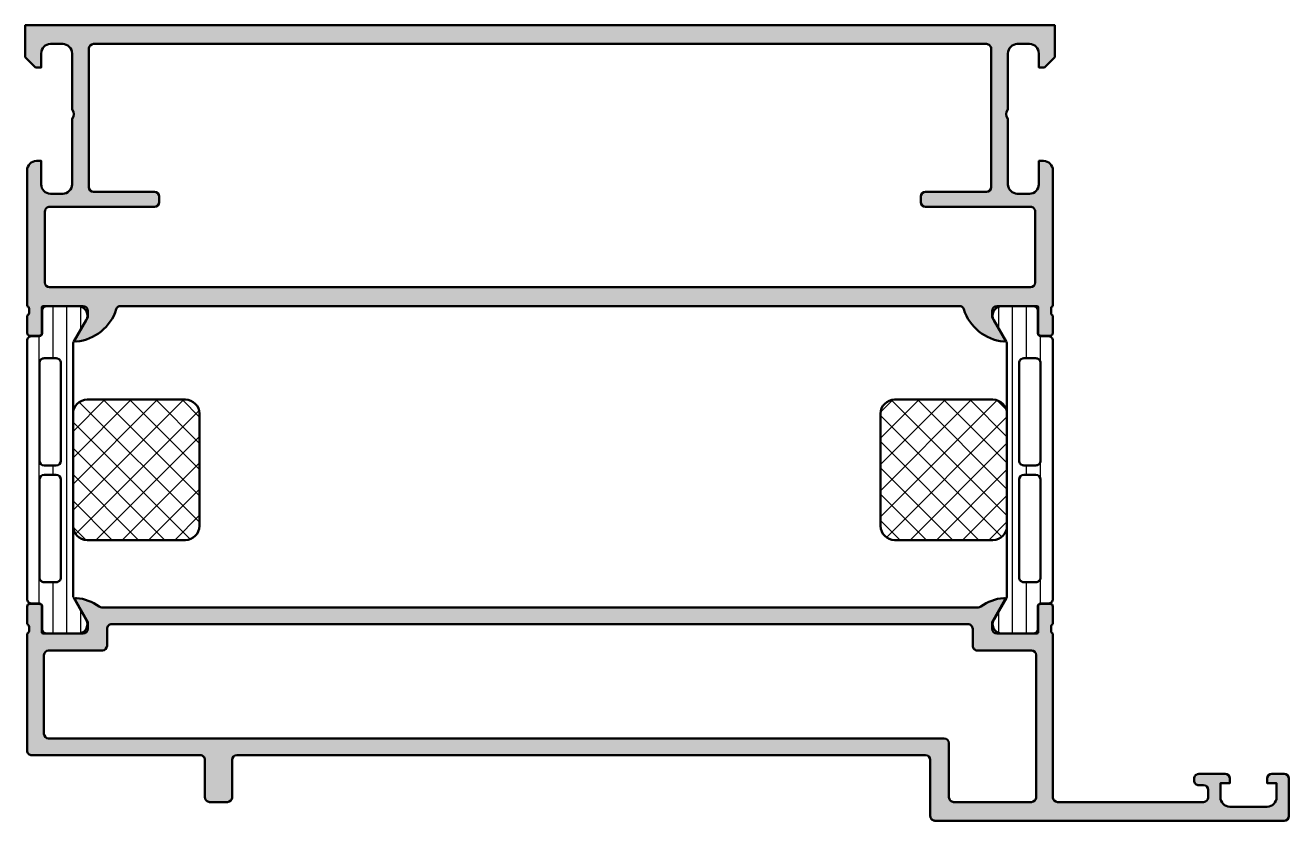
# Model space of a CAD drawing. Extents: x 0 to 135, y 0 to 85.
import ezdxf

# ---------------------------------------------------------------- set-up
doc = ezdxf.new("R2010")
doc.units = 0
for name, color, linetype, lineweight in [('0S-Alu contour', 7, 'Continuous', 50), ('0S-Alu hatch', 252, 'Continuous', 25), ('0S-Plastic contour', 254, 'Continuous', 50), ('0S-Plastic hatch', 253, 'Continuous', 25), ('0S-PT contour', 91, 'Continuous', 50), ('0S-PT hatch', 103, 'Continuous', 25)]:
    doc.layers.add(name, color=color, linetype=linetype, lineweight=lineweight)
pattern_1 = [(90, (0, 0), (-1.4859, 0), [])]
pattern_2 = [(135, (0, 0), (-1.403165018917055, -1.403165018917055), []), (225, (0, 0), (1.403165018917055, -1.403165018917055), [])]

# ---------------------------------------------------------------- blocks, each defined once
blk = doc.blocks.new('436110__7EB8C1E0_104D_4367_8A7D_4C6F161E8F59_')
at = {"layer": '0S-Alu hatch'}
h = blk.add_hatch(color=256, dxfattribs=at)
edge = h.paths.add_edge_path()
edge.add_line((-3.411e-13, 81.60000000000001), (0, 85))
edge.add_line((0, 85), (109.9999999999999, 85.00000000002183))
edge.add_line((109.9999999999999, 85.00000000002183), (109.9999999999999, 81.60000000000042))
edge.add_line((109.9999999999999, 81.60000000000042), (108.8999999999993, 80.5))
edge.add_line((108.8999999999993, 80.5), (108.2999999999997, 80.49999999999997))
edge.add_line((108.2999999999997, 80.49999999999997), (108.2999999999996, 82.00000000000006))
edge.add_arc((107.2999999999996, 82.00000000000011), 1, 0, 89.99999999999349)
edge.add_line((107.2999999999997, 83.00000000000011), (105.9999999999996, 83))
edge.add_arc((105.9999999999999, 82.00000000000006), 0.999999999999943, 90.00000000001303, 180)
edge.add_line((104.9999999999999, 82.00000000000006), (104.9999999999999, 76))
edge.add_arc((105.5249999999998, 75.5), 0.7249999999999835, 136.3971810272951, 223.6028189727048)
edge.add_line((104.9999999999999, 75), (104.9999999999999, 67.99999999999991))
edge.add_arc((105.9999999999999, 67.99999999999997), 1, 180, 270)
edge.add_line((105.9999999999999, 66.99999999999997), (107.2999999999997, 67.00000000000006))
edge.add_arc((107.2999999999999, 67.99999999999997), 0.9999999999999147, 269.999999999987, 360)
edge.add_line((108.2999999999998, 67.99999999999997), (108.2999999999998, 70.5))
edge.add_line((108.2999999999998, 70.5), (108.7999999999996, 70.5))
edge.add_ellipse((108.7999999999992, 69.49999999999969), major_axis=(-1.000000000000312, 0), ratio=1, start_angle=180, end_angle=269.99999999998045, ccw=False)
edge.add_line((109.7999999999996, 69.49999999999969), (109.8000000000008, 55.00000000002126))
edge.add_arc((109.8788364465438, 54.73247940802824), 0.2788950563273089, 106.4198764194769, 181.1645893740625)
edge.add_line((109.5999990000009, 54.72681100003004), (109.5999990000008, 54.27321700003))
edge.add_arc((109.8788670956442, 54.267556340553), 0.2789255417373412, 178.837129927126, 253.5754054446489)
edge.add_line((109.800000000001, 54.00001300002987), (109.800000000001, 52.12000200002146))
edge.add_ellipse((109.5000000000008, 52.12000200002151), major_axis=(-0.3000000000001819, 0), ratio=1, start_angle=90, end_angle=180, ccw=False)
edge.add_line((109.5000000000008, 51.82000200002133), (108.5200256809579, 51.82000200002136))
edge.add_ellipse((108.5200256809581, 52.12000200002131), major_axis=(-0.2999999999999545, 0), ratio=1, start_angle=0, end_angle=89.99999999995657, ccw=False)
edge.add_line((108.2200256809582, 52.12000200002131), (108.2200256809582, 54.88000000002148))
edge.add_arc((108.1000256809581, 54.88000000002125), 0.1200000000001182, 0, 90.00000000010857)
edge.add_line((108.1000256809578, 55.00000000002137), (103.800000000001, 55.00000000002143))
edge.add_arc((103.800000000001, 54.50000000002143), 0.5, 90, 180)
edge.add_line((103.3000000000009, 54.50000000002143), (103.3000000000009, 53.80000000002155))
edge.add_line((103.3000000000009, 53.80000000002155), (104.6814954576228, 51.40717967699408))
edge.add_ellipse((104.5618802153523, 51.33811978466974), major_axis=(-0.1381197846483221, 0), ratio=1, start_angle=84.37742244924738, end_angle=210.0000000000823, ccw=False)
edge.add_ellipse((105.0382232411755, 56.17660886188068), major_axis=(-5.000000000011504, 0), ratio=1, start_angle=17.74841635592162, end_angle=84.37742244920781, ccw=False)
edge.add_arc((99.79999999998724, 54.50000000004322), 0.4999999999990646, 17.74841635591952, 90)
edge.add_line((99.79999999998724, 55.00000000004229), (10.2000000000138, 55.00000000004323))
edge.add_arc((10.2000000000138, 54.50000000004326), 0.4999999999999716, 90, 162.2515836440936)
edge.add_ellipse((4.961776758825067, 56.17660886187926), major_axis=(-5.00000000001062, 0), ratio=1, start_angle=95.62257755078508, end_angle=162.2515836440946, ccw=False)
edge.add_ellipse((5.438119784647142, 51.33811978467008), major_axis=(-0.1381197846482965, 0), ratio=1, start_angle=-29.99999999992832, end_angle=95.62257755089121, ccw=False)
edge.add_line((5.318504542376394, 51.40717967699409), (6.699999999998794, 53.80000000002159))
edge.add_line((6.699999999998794, 53.80000000002159), (6.699999999998794, 54.50000000002148))
edge.add_arc((6.199999999998794, 54.50000000002146), 0.5, 0, 90)
edge.add_line((6.199999999998794, 55.00000000002145), (1.899974319041461, 55.00000000002143))
edge.add_arc((1.899974319041461, 54.88000000002154), 0.1199999999998909, 90, 180)
edge.add_line((1.779974319041571, 54.88000000002154), (1.779974319041571, 52.12000200002155))
edge.add_ellipse((1.479974319041616, 52.12000200002131), major_axis=(-0.2999999999999545, 0), ratio=1, start_angle=90.0000000000424, end_angle=180, ccw=False)
edge.add_line((1.479974319041838, 51.82000200002136), (0.4999999999989769, 51.82000200002136))
edge.add_ellipse((0.4999999999989769, 52.12000200002155), major_axis=(-0.3000000000001819, 0), ratio=1, start_angle=0, end_angle=90, ccw=False)
edge.add_line((0.1999999999987949, 52.12000200002155), (0.1999999999987949, 54.00001300002987))
edge.add_arc((0.1211329043555906, 54.267556340553), 0.2789255417373452, 286.4245945553506, 361.1628700728684)
edge.add_line((0.4000009999989561, 54.27321700002997), (0.4000009999989516, 54.72681100003004))
edge.add_arc((0.1211635534558582, 54.73247940802827), 0.2788950563274775, 358.8354106259322, 433.5801235805342)
edge.add_line((0.1999999999987906, 55.00000000002146), (0.1999999999997044, 69.49999999999945))
edge.add_ellipse((1.200000000000045, 69.49999999999969), major_axis=(-1.000000000000341, 0), ratio=1, start_angle=270.000000000013, end_angle=360, ccw=False)
edge.add_line((1.199999999999818, 70.50000000000003), (1.699999999999704, 70.50000000000006))
edge.add_line((1.699999999999704, 70.50000000000006), (1.699999999999704, 68.00000000000043))
edge.add_arc((2.699999999999931, 68.0000000000002), 1.000000000000227, 180, 269.999999999987)
edge.add_line((2.699999999999704, 66.99999999999997), (3.999999999999658, 67))
edge.add_arc((3.999999999999772, 68.00000000000014), 1.000000000000142, 269.9999999999935, 360)
edge.add_line((4.999999999999914, 68.00000000000014), (4.999999999999886, 75))
edge.add_arc((4.475000000000136, 75.5), 0.7249999999998189, 316.3971810272827, 403.6028189727187)
edge.add_line((4.999999999999873, 76.00000000000001), (4.999999999999886, 81.99999999999997))
edge.add_arc((3.999999999999772, 81.99999999999986), 1.000000000000113, 0, 90.00000000000651)
edge.add_line((3.999999999999658, 82.99999999999997), (2.699999999999704, 83.00000000000001))
edge.add_arc((2.700000000000159, 81.99999999999963), 1.000000000000397, 90.00000000002605, 180)
edge.add_line((1.699999999999761, 81.99999999999963), (1.699999999999704, 80.50000000000006))
edge.add_line((1.699999999999704, 80.50000000000006), (1.099999999999567, 80.50000000000011))
edge.add_line((1.099999999999567, 80.50000000000011), (-3.411e-13, 81.60000000000001))
edge = h.paths.add_edge_path()
edge.add_line((102.7000000000011, 83.00000000003254), (7.29999999999984, 83.00000000001094))
edge.add_arc((7.299999999999954, 82.50000000001083), 0.5000000000001137, 90.00000000001303, 180)
edge.add_line((6.79999999999984, 82.50000000001083), (6.799999999999641, 67.7000000000109))
edge.add_arc((7.299999999999613, 67.7000000000109), 0.4999999999999716, 180, 270)
edge.add_line((7.299999999999613, 67.20000000001093), (13.79999999999973, 67.20000000001096))
edge.add_ellipse((13.79999999999973, 66.70000000001095), major_axis=(-0.5, 0), ratio=1, start_angle=180, end_angle=270, ccw=False)
edge.add_line((14.29999999999973, 66.70000000001095), (14.29999999999978, 66.10000000001088))
edge.add_ellipse((13.79999999999984, 66.10000000001088), major_axis=(-0.4999999999999432, 0), ratio=1, start_angle=90, end_angle=180, ccw=False)
edge.add_line((13.79999999999984, 65.60000000001094), (2.599999999999454, 65.60000000001088))
edge.add_arc((2.59999999999934, 65.10000000001088), 0.5, 89.99999999998697, 180)
edge.add_line((2.09999999999934, 65.10000000001097), (2.099999999999425, 57.50000000002154))
edge.add_arc((2.59999999999934, 57.50000000002154), 0.4999999999999148, 180, 269.999999999987)
edge.add_line((2.599999999999226, 57.00000000002162), (107.4000000000004, 57.00000000002217))
edge.add_arc((107.4000000000004, 57.50000000002216), 0.5, 270, 360)
edge.add_line((107.9000000000004, 57.5000000000222), (107.9000000000001, 65.10000000001088))
edge.add_arc((107.4000000000001, 65.10000000001088), 0.500000000000057, 0, 90.00000000001303)
edge.add_line((107.4, 65.60000000001094), (96.20000000000141, 65.60000000001088))
edge.add_ellipse((96.20000000000152, 66.10000000001088), major_axis=(-0.5, 0), ratio=1, start_angle=0, end_angle=89.99999999998698, ccw=False)
edge.add_line((95.70000000000152, 66.10000000001091), (95.70000000000154, 66.70000000001095))
edge.add_ellipse((96.20000000000152, 66.70000000001095), major_axis=(-0.4999999999999716, 0), ratio=1, start_angle=270, end_angle=360, ccw=False)
edge.add_line((96.20000000000152, 67.20000000001093), (102.7000000000017, 67.20000000001087))
edge.add_arc((102.7000000000017, 67.70000000001099), 0.5000000000001137, 270, 360)
edge.add_line((103.2000000000018, 67.70000000001099), (103.2000000000014, 82.50000000003224))
edge.add_arc((102.7000000000012, 82.50000000003224), 0.5000000000002843, 0, 90.00000000001303)
at = {"layer": '0S-Alu contour', "color": 7}
for points in [[(-3.411e-13, 81.60000000000001), (0, 85), (109.9999999999999, 85.00000000002183), (109.9999999999999, 81.60000000000042), (108.8999999999993, 80.5), (108.2999999999997, 80.49999999999997), (108.2999999999996, 82.00000000000006)], [(3.999999999999658, 82.99999999999997), (2.699999999999704, 83.00000000000001)], [(6.79999999999984, 82.50000000001083), (6.799999999999641, 67.7000000000109)], [(102.7000000000011, 83.00000000003254), (7.29999999999984, 83.00000000001094)], [(103.2000000000018, 67.70000000001099), (103.2000000000014, 82.50000000003224)], [(107.2999999999997, 83.00000000000011), (105.9999999999996, 83)], [(1.699999999999761, 81.99999999999963), (1.699999999999704, 80.50000000000006), (1.099999999999567, 80.50000000000011), (-3.411e-13, 81.60000000000001)], [(4.999999999999873, 76.00000000000001), (4.999999999999886, 81.99999999999997)], [(104.9999999999999, 82.00000000000006), (104.9999999999999, 76)], [(4.999999999999914, 68.00000000000014), (4.999999999999886, 75)], [(104.9999999999999, 75), (104.9999999999999, 67.99999999999991)], [(1.199999999999818, 70.50000000000003), (1.699999999999704, 70.50000000000006), (1.699999999999704, 68.00000000000043)], [(108.2999999999998, 67.99999999999997), (108.2999999999998, 70.5), (108.7999999999996, 70.5)], [(0.1999999999987906, 55.00000000002146), (0.1999999999997044, 69.49999999999945)], [(109.7999999999996, 69.49999999999969), (109.8000000000008, 55.00000000002126)], [(2.699999999999704, 66.99999999999997), (3.999999999999658, 67)], [(7.299999999999613, 67.20000000001093), (13.79999999999973, 67.20000000001096)], [(14.29999999999973, 66.70000000001095), (14.29999999999978, 66.10000000001088)], [(95.70000000000152, 66.10000000001091), (95.70000000000154, 66.70000000001095)], [(96.20000000000152, 67.20000000001093), (102.7000000000017, 67.20000000001087)], [(105.9999999999999, 66.99999999999997), (107.2999999999997, 67.00000000000006)], [(2.09999999999934, 65.10000000001097), (2.099999999999425, 57.50000000002154)], [(13.79999999999984, 65.60000000001094), (2.599999999999454, 65.60000000001088)], [(107.4, 65.60000000001094), (96.20000000000141, 65.60000000001088)], [(107.9000000000004, 57.5000000000222), (107.9000000000001, 65.10000000001088)], [(2.599999999999226, 57.00000000002162), (107.4000000000004, 57.00000000002217)], [(0.4000009999989561, 54.27321700002997), (0.4000009999989516, 54.72681100003004)], [(1.779974319041571, 54.88000000002154), (1.779974319041571, 52.12000200002155)], [(6.199999999998794, 55.00000000002145), (1.899974319041461, 55.00000000002143)], [(5.318504542376394, 51.40717967699409), (6.699999999998794, 53.80000000002159), (6.699999999998794, 54.50000000002148)], [(99.79999999998724, 55.00000000004229), (10.2000000000138, 55.00000000004323)], [(103.3000000000009, 54.50000000002143), (103.3000000000009, 53.80000000002155), (104.6814954576228, 51.40717967699408)], [(108.1000256809578, 55.00000000002137), (103.800000000001, 55.00000000002143)], [(108.2200256809582, 52.12000200002131), (108.2200256809582, 54.88000000002148)], [(109.5999990000009, 54.72681100003004), (109.5999990000008, 54.27321700003)], [(0.1999999999987949, 52.12000200002155), (0.1999999999987949, 54.00001300002987)], [(109.800000000001, 54.00001300002987), (109.800000000001, 52.12000200002146)], [(1.479974319041838, 51.82000200002136), (0.4999999999989769, 51.82000200002136)], [(109.5000000000008, 51.82000200002133), (108.5200256809579, 51.82000200002136)]]:
    blk.add_lwpolyline(points, dxfattribs=at)
for centre, radius, start, end in [((2.700000000000159, 81.99999999999963), 1.000000000000397, 90.00000000002605, 180), ((3.999999999999772, 81.99999999999986), 1.000000000000113, 0, 90.00000000000651), ((7.299999999999954, 82.50000000001083), 0.5000000000001137, 90.00000000001303, 180), ((102.7000000000012, 82.50000000003224), 0.5000000000002843, 0, 90.00000000001303), ((105.9999999999999, 82.00000000000006), 0.999999999999943, 90.00000000001303, 180), ((107.2999999999996, 82.00000000000011), 1, 0, 89.99999999999349), ((4.475000000000136, 75.5), 0.7249999999998189, 316.3971810272827, 43.60281897271875), ((105.5249999999998, 75.5), 0.7249999999999835, 136.3971810272951, 223.6028189727048), ((2.699999999999931, 68.0000000000002), 1.000000000000227, 180, 269.999999999987), ((3.999999999999772, 68.00000000000014), 1.000000000000142, 269.9999999999935, 0), ((7.299999999999613, 67.7000000000109), 0.4999999999999716, 180, 270), ((102.7000000000017, 67.70000000001099), 0.5000000000001137, 270, 0), ((105.9999999999999, 67.99999999999997), 1, 180, 270), ((107.2999999999999, 67.99999999999997), 0.9999999999999147, 269.999999999987, 0), ((2.59999999999934, 65.10000000001088), 0.5, 89.99999999998697, 180), ((107.4000000000001, 65.10000000001088), 0.500000000000057, 0, 90.00000000001303), ((2.59999999999934, 57.50000000002154), 0.4999999999999148, 180, 269.999999999987), ((107.4000000000004, 57.50000000002216), 0.5, 270, 0), ((0.1211635534558582, 54.73247940802827), 0.2788950563274775, 358.8354106259322, 73.58012358053425), ((0.1211329043555906, 54.267556340553), 0.2789255417373452, 286.4245945553506, 1.162870072868358), ((1.899974319041461, 54.88000000002154), 0.1199999999998909, 90, 180), ((6.199999999998794, 54.50000000002146), 0.5, 0, 90), ((10.2000000000138, 54.50000000004326), 0.4999999999999716, 90, 162.2515836440936), ((99.79999999998724, 54.50000000004322), 0.4999999999990646, 17.74841635591952, 90), ((103.800000000001, 54.50000000002143), 0.5, 90, 180), ((108.1000256809581, 54.88000000002125), 0.1200000000001182, 0, 90.00000000010857), ((109.8788364465438, 54.73247940802824), 0.2788950563273089, 106.4198764194769, 181.1645893740625), ((109.8788670956442, 54.267556340553), 0.2789255417373412, 178.837129927126, 253.5754054446489)]:
    blk.add_arc(centre, radius, start, end, dxfattribs=at)
at = {"layer": '0S-Alu contour', "color": 7, "extrusion": (0, 0, -1)}
for centre, radius, start, end in [((-1.200000000000045, 69.49999999999969), 1.000000000000341, 0, 89.99999999998697), ((-108.7999999999992, 69.49999999999969), 1.000000000000312, 90.00000000001953, 180), ((-13.79999999999973, 66.70000000001095), 0.5, 90, 180), ((-96.20000000000152, 66.70000000001095), 0.4999999999999716, 0, 90), ((-13.79999999999984, 66.10000000001088), 0.4999999999999432, 180, 270), ((-96.20000000000152, 66.10000000001088), 0.5, 270.000000000013, 0), ((-4.961776758825067, 56.17660886187926), 5.00000000001062, 197.7484163559054, 264.3774224492149), ((-105.0382232411755, 56.17660886188068), 5.000000000011504, 275.6225775507922, 342.2515836440784), ((-0.4999999999989769, 52.12000200002155), 0.3000000000001819, 270, 0), ((-1.479974319041616, 52.12000200002131), 0.2999999999999545, 180, 269.9999999999576), ((-5.438119784647142, 51.33811978467008), 0.1381197846482965, 264.3774224491088, 29.99999999992825), ((-104.5618802153523, 51.33811978466974), 0.1381197846483221, 149.9999999999177, 275.6225775507526), ((-108.5200256809581, 52.12000200002131), 0.2999999999999545, 270.0000000000434, 0), ((-109.5000000000008, 52.12000200002151), 0.3000000000001819, 180, 270)]:
    blk.add_arc(centre, radius, start, end, dxfattribs=at)
blk = doc.blocks.new('436140__ADE8A95F_7C98_4C67_9769_F7B3E032AAF4_')
at = {"layer": '0S-Alu hatch'}
h = blk.add_hatch(color=256, dxfattribs=at)
edge = h.paths.add_edge_path()
edge.add_line((18.69999865854396, 7.000004604488227), (0.700001277807445, 6.999954570461683))
edge.add_ellipse((0.6999998920924213, 7.499954462553077), major_axis=(-0.4999998920933138, 0), ratio=1, start_angle=0, end_angle=90.0001587912792, ccw=False)
edge.add_line((0.1999999999991077, 7.499954462553077), (0.1999999999991075, 20.00000939193151))
edge.add_arc((0.1211635534560855, 20.26752998392463), 0.2788950563274284, 286.4198764194879, 361.1645893740941)
edge.add_line((0.4000009999991273, 20.27319839192299), (0.4000009999991221, 20.7267923919231))
edge.add_arc((0.1211329043560454, 20.73245305140017), 0.2789255417370585, 358.83712992711, 433.5754054446555)
edge.add_line((0.1999999999991394, 20.99999639192304), (0.199999999999136, 22.88000739193158))
edge.add_ellipse((0.499999999999119, 22.88000739193157), major_axis=(-0.2999999999999829, 0), ratio=1, start_angle=270, end_angle=360, ccw=False)
edge.add_line((0.4999999999991189, 23.18000739193156), (1.4799743190419, 23.18000739193156))
edge.add_ellipse((1.479974319041929, 22.88000739193153), major_axis=(-0.3000000000000256, 0), ratio=1, start_angle=180, end_angle=270.0000000000054, ccw=False)
edge.add_line((1.779974319041954, 22.88000739193153), (1.779974319041912, 20.12000939193149))
edge.add_arc((1.899974319041859, 20.12000939193149), 0.1199999999999477, 180, 270)
edge.add_line((1.899974319041859, 20.00000939193154), (6.19999999999888, 20.00000939193096))
edge.add_arc((6.19999999999878, 20.50000939193123), 0.50000000000027, 270.0000000000114, 360)
edge.add_line((6.69999999999905, 20.50000939193123), (6.699999999998951, 21.2000093919311))
edge.add_line((6.699999999998951, 21.2000093919311), (5.318504542376658, 23.59282971495877))
edge.add_ellipse((5.438119784647241, 23.66188960728301), major_axis=(-0.1381197846482759, 0), ratio=1, start_angle=-97.70243749403772, end_angle=30.000000000049113, ccw=False)
edge.add_ellipse((4.990501396664583, 18.82053837249054), major_axis=(-4.999999999988338, 0), ratio=1, start_angle=234.5327752987776, end_angle=264.6507719903839, ccw=False)
edge.add_arc((8.181805758113583, 23.3000000000288), 0.5000000000108451, 234.532775298719, 269.9999999999495)
edge.add_line((8.181805758113143, 22.80000000001796), (101.8181942418794, 22.80000000001443))
edge.add_arc((101.8181942418794, 23.3000000000147), 0.50000000000027, 270, 305.4672247012947)
edge.add_ellipse((105.0094986033335, 18.82053837247812), major_axis=(-5.000000000000529, 0), ratio=1, start_angle=275.34922800960504, end_angle=305.4672247012801, ccw=False)
edge.add_ellipse((104.5618802153508, 23.66188960728273), major_axis=(-0.1381197846483983, 0), ratio=1, start_angle=149.9999999999529, end_angle=277.702437494079, ccw=False)
edge.add_line((104.6814954576215, 23.59282971495842), (103.2999999999989, 21.20000939193095))
edge.add_line((103.2999999999989, 21.20000939193095), (103.299999999999, 20.50000939193109))
edge.add_arc((103.7999999999987, 20.50000939193096), 0.4999999999997016, 180, 269.9999999999853)
edge.add_line((103.7999999999986, 20.00000939193126), (108.1000256809562, 20.00000939193107))
edge.add_arc((108.1000256809562, 20.12000939193108), 0.1200000000000045, 270, 360)
edge.add_line((108.2200256809563, 20.12000939193108), (108.2200256809563, 22.88000739193107))
edge.add_ellipse((108.5200256809562, 22.88000739193107), major_axis=(-0.2999999999999829, 0), ratio=1, start_angle=270, end_angle=360, ccw=False)
edge.add_line((108.5200256809562, 23.18000739193106), (109.499999999999, 23.18000739193106))
edge.add_ellipse((109.499999999999, 22.88000739193105), major_axis=(-0.3000000000000114, 0), ratio=1, start_angle=180, end_angle=269.99999999999454, ccw=False)
edge.add_line((109.799999999999, 22.88000739193105), (109.799999999999, 20.99999639192254))
edge.add_arc((109.8788670956422, 20.73245305139963), 0.278925541737111, 106.4245945553527, 181.1628700728859)
edge.add_line((109.599998999999, 20.72679239192257), (109.599998999999, 20.27319839192256))
edge.add_arc((109.8788364465421, 20.26752998392416), 0.2788950563274242, 178.8354106258968, 253.5801235805058)
edge.add_line((109.799999999999, 20.00000939193105), (109.7999999999991, 2.499840726570838))
edge.add_arc((110.299999999999, 2.499840726570752), 0.4999999999999432, 180, 269.9999999999804)
edge.add_line((110.2999999999989, 1.999840726570809), (125.8998047881385, 1.999840726571221))
edge.add_arc((125.8997806406939, 2.500024147490918), 0.5001834215025825, 270.0027660786083, 359.9972339213509)
edge.add_line((126.3999640616136, 2.500000000045957), (126.3999640616134, 3.299995422409608))
edge.add_arc((125.8999306739911, 3.299962034787228), 0.5000333887369399, 0.0038256840676341, 89.99617431577407)
edge.add_line((125.8999640616135, 3.799995422409509), (125.3999640616133, 3.799995422409551))
edge.add_ellipse((125.3999540994814, 4.299985460277753), major_axis=(-0.4999900379674475, 0), ratio=1, start_angle=-0.0011415991285730342, end_angle=90.00114159896918, ccw=False)
edge.add_line((124.8999640616132, 4.299995422411028), (124.8999640616133, 4.500000000046512))
edge.add_ellipse((125.3999566269627, 4.500007434697053), major_axis=(-0.499992565404705, 0), ratio=1, start_angle=-90.00085196089691, end_angle=0.000851960867919388, ccw=False)
edge.add_line((125.3999640616136, 5.000000000046483), (128.1999518545819, 5.000000000046284))
edge.add_ellipse((128.1999491137143, 4.499997259178428), major_axis=(-0.5000027408753686, 0), ratio=1, start_angle=180.0003140784808, end_angle=269.9996859214352, ccw=False)
edge.add_line((128.6999518545821, 4.500000000045252), (128.6999518545822, 4.000000000046256))
edge.add_line((128.6999518545822, 4.000000000046256), (127.6999518545824, 4.000000000046213))
edge.add_line((127.6999518545824, 4.000000000046213), (127.6999518545823, 2.500000000046085))
edge.add_arc((128.6999716777299, 2.500019823193895), 1.000019823344127, 180.0011357606123, 269.9988642398157)
edge.add_line((128.6999518545822, 1.500000000046242), (132.6999518545821, 1.500000000046227))
edge.add_arc((132.6999320314343, 2.500019823194108), 1.000019823344355, 270.0011357601908, 359.9988642400294)
edge.add_line((133.6999518545822, 2.500000000050157), (133.6999518545824, 4.000000000046128))
edge.add_line((133.6999518545824, 4.000000000046128), (132.6999518545822, 4.000000000046242))
edge.add_line((132.6999518545822, 4.000000000046242), (132.6999518545822, 4.500000000046284))
edge.add_ellipse((133.1999545954497, 4.499997259178655), major_axis=(-0.5000027408750986, 0), ratio=1, start_angle=270.00031407856807, end_angle=359.99968592151924, ccw=False)
edge.add_line((133.1999518545822, 5.000000000046242), (134.4999701651292, 5.000000000046185))
edge.add_ellipse((134.4999150615731, 4.499944896490262), major_axis=(-0.50005510659199, 0), ratio=1, start_angle=180.0063137065699, end_angle=269.9936862934403, ccw=False)
edge.add_line((134.999970165129, 4.500000000046445), (134.999970165129, 0.5000000000464269))
edge.add_ellipse((134.4999306950648, 0.5000394701103943), major_axis=(-0.5000394716219294, 0), ratio=1, start_angle=90.00452257920108, end_angle=179.9954774207698, ccw=False)
edge.add_line((134.4999701651293, 4.6228e-11), (97.19999933329463, -2.7001e-12))
edge.add_ellipse((97.19999933329387, 0.4999999999909904), major_axis=(-0.4999999999936904, 0), ratio=1, start_angle=0, end_angle=90.00000000008629, ccw=False)
edge.add_line((96.69999933330018, 0.4999999999909903), (96.699999333302, 6.499999063502386))
edge.add_arc((96.199999333302, 6.499999063502713), 0.5, 0, 89.99999999999022)
edge.add_line((96.19999933330209, 6.999999063502713), (22.59999933330104, 6.999999063508312))
edge.add_arc((22.59999933330106, 6.499999063508354), 0.4999999999999574, 90.0000000000016, 180)
edge.add_line((22.0999993333011, 6.499999063508354), (22.0999993333011, 2.500004642226016))
edge.add_ellipse((21.59999933330111, 2.500004642225633), major_axis=(-0.4999999999999858, 0), ratio=1, start_angle=90.00000000002927, end_angle=180, ccw=False)
edge.add_line((21.59999933330137, 2.000004642225647), (19.69999999999896, 2.000004642226301))
edge.add_ellipse((19.69999999999871, 2.500004642225889), major_axis=(-0.4999999999995879, 0), ratio=1, start_angle=0, end_angle=90.00000000002927, ccw=False)
edge.add_line((19.19999999999912, 2.500004642225889), (19.19999999999899, 6.500004642227366))
edge.add_arc((18.70000003773654, 6.500004642227679), 0.4999999622624501, 0, 90.00015804384013)
edge = h.paths.add_edge_path()
edge.add_arc((9.234831274363996, 20.50000000001526), 0.5000000000000142, 89.99999999998862, 180)
edge.add_line((8.734831274363984, 20.50000000001529), (8.734831274364012, 18.69627318877089))
edge.add_ellipse((8.234831274363925, 18.69627318877096), major_axis=(-0.5000000000000853, 0), ratio=1, start_angle=90, end_angle=180, ccw=False)
edge.add_line((8.234831274363925, 18.19627318877087), (2.499999999998834, 18.19627318877127))
edge.add_arc((2.5, 17.69627318877039), 0.5000000000008811, 90.00000000013353, 180)
edge.add_line((1.999999999999118, 17.69627318876971), (1.999999999999147, 9.300000000007714))
edge.add_arc((2.499999999999687, 9.300000000007714), 0.5000000000005401, 180, 269.9999999999381)
edge.add_line((2.499999999999147, 8.800000000007174), (98.19999933329593, 8.800000000007685))
edge.add_ellipse((98.19999933329586, 8.300000000007586), major_axis=(-0.5000000000000995, 0), ratio=1, start_angle=180, end_angle=269.99999999999187, ccw=False)
edge.add_line((98.69999933329596, 8.300000000007344), (98.69999933329404, 2.499840600952381))
edge.add_arc((99.19483992654294, 2.494840600952187), 0.494865853264216, 179.4210880178027, 269.421088017824)
edge.add_line((99.18983992654293, 2.00000000770329), (107.5000000000009, 1.999840600952211))
edge.add_arc((107.5000000000008, 2.499840600952182), 0.4999999999999716, 270.0000000000065, 360)
edge.add_line((108.0000000000008, 2.499840600952268), (108.0000000000007, 17.69627318877101))
edge.add_arc((107.5000000000006, 17.69627318877101), 0.5000000000001279, 0, 89.99999999997883)
edge.add_line((107.5000000000008, 18.19627318877114), (101.7291058556196, 18.19627318877113))
edge.add_ellipse((101.7291058556193, 18.69627318877096), major_axis=(-0.4999999999998295, 0), ratio=1, start_angle=0, end_angle=90.00000000002768, ccw=False)
edge.add_line((101.2291058556195, 18.69627318877067), (101.2291058556196, 20.50000000001509))
edge.add_arc((100.7291058556195, 20.50000000001509), 0.5000000000000853, 0, 90.00000000000325)
edge.add_line((100.7291058556195, 21.00000000001518), (9.234831274364097, 21.00000000001528))
at = {"layer": '0S-Alu contour', "color": 7}
for points in [[(0.4999999999991189, 23.18000739193156), (1.4799743190419, 23.18000739193156)], [(6.69999999999905, 20.50000939193123), (6.699999999998951, 21.2000093919311), (5.318504542376658, 23.59282971495877)], [(104.6814954576215, 23.59282971495842), (103.2999999999989, 21.20000939193095), (103.299999999999, 20.50000939193109)], [(108.5200256809562, 23.18000739193106), (109.499999999999, 23.18000739193106)], [(0.1999999999991394, 20.99999639192304), (0.199999999999136, 22.88000739193158)], [(1.779974319041954, 22.88000739193153), (1.779974319041912, 20.12000939193149)], [(8.181805758113143, 22.80000000001796), (101.8181942418794, 22.80000000001443)], [(108.2200256809563, 20.12000939193108), (108.2200256809563, 22.88000739193107)], [(109.799999999999, 22.88000739193105), (109.799999999999, 20.99999639192254)], [(0.4000009999991273, 20.27319839192299), (0.4000009999991221, 20.7267923919231)], [(8.734831274363984, 20.50000000001529), (8.734831274364012, 18.69627318877089)], [(100.7291058556195, 21.00000000001518), (9.234831274364097, 21.00000000001528)], [(101.2291058556195, 18.69627318877067), (101.2291058556196, 20.50000000001509)], [(109.599998999999, 20.72679239192257), (109.599998999999, 20.27319839192256)], [(0.1999999999991077, 7.499954462553077), (0.1999999999991075, 20.00000939193151)], [(1.899974319041859, 20.00000939193154), (6.19999999999888, 20.00000939193096)], [(103.7999999999986, 20.00000939193126), (108.1000256809562, 20.00000939193107)], [(109.799999999999, 20.00000939193105), (109.7999999999991, 2.499840726570838)], [(1.999999999999118, 17.69627318876971), (1.999999999999147, 9.300000000007714)], [(8.234831274363925, 18.19627318877087), (2.499999999998834, 18.19627318877127)], [(107.5000000000008, 18.19627318877114), (101.7291058556196, 18.19627318877113)], [(108.0000000000008, 2.499840600952268), (108.0000000000007, 17.69627318877101)], [(2.499999999999147, 8.800000000007174), (98.19999933329593, 8.800000000007685)], [(98.69999933329596, 8.300000000007344), (98.69999933329404, 2.499840600952381)], [(18.69999865854396, 7.000004604488227), (0.700001277807445, 6.999954570461683)], [(96.19999933330209, 6.999999063502713), (22.59999933330104, 6.999999063508312)], [(19.19999999999912, 2.500004642225889), (19.19999999999899, 6.500004642227366)], [(22.0999993333011, 6.499999063508354), (22.0999993333011, 2.500004642226016)], [(96.69999933330018, 0.4999999999909903), (96.699999333302, 6.499999063502386)], [(124.8999640616132, 4.299995422411028), (124.8999640616133, 4.500000000046512)], [(125.3999640616136, 5.000000000046483), (128.1999518545819, 5.000000000046284)], [(128.6999518545821, 4.500000000045252), (128.6999518545822, 4.000000000046256), (127.6999518545824, 4.000000000046213), (127.6999518545823, 2.500000000046085)], [(133.6999518545822, 2.500000000050157), (133.6999518545824, 4.000000000046128), (132.6999518545822, 4.000000000046242), (132.6999518545822, 4.500000000046284)], [(133.1999518545822, 5.000000000046242), (134.4999701651292, 5.000000000046185)], [(134.999970165129, 4.500000000046445), (134.999970165129, 0.5000000000464269)], [(125.8999640616135, 3.799995422409509), (125.3999640616133, 3.799995422409551)], [(126.3999640616136, 2.500000000045957), (126.3999640616134, 3.299995422409608)], [(21.59999933330137, 2.000004642225647), (19.69999999999896, 2.000004642226301)], [(99.18983992654293, 2.00000000770329), (107.5000000000009, 1.999840600952211)], [(110.2999999999989, 1.999840726570809), (125.8998047881385, 1.999840726571221)], [(128.6999518545822, 1.500000000046242), (132.6999518545821, 1.500000000046227)], [(134.4999701651293, 4.6228e-11), (97.19999933329463, -2.7001e-12)]]:
    blk.add_lwpolyline(points, dxfattribs=at)
at = {"layer": '0S-Alu contour', "color": 7, "extrusion": (0, 0, -1)}
for centre, radius, start, end in [((-0.499999999999119, 22.88000739193157), 0.2999999999999829, 0, 89.99999999999999), ((-1.479974319041929, 22.88000739193153), 0.3000000000000256, 89.99999999999459, 180), ((-5.438119784647241, 23.66188960728301), 0.1381197846482759, 329.9999999999509, 97.70243749403777), ((-4.990501396664583, 18.82053837249054), 4.999999999988338, 95.34922800961616, 125.4672247012224), ((-105.0094986033335, 18.82053837247812), 5.00000000000053, 54.53277529871993, 84.65077199039496), ((-104.5618802153508, 23.66188960728273), 0.1381197846483983, 82.29756250592101, 210.0000000000472), ((-108.5200256809562, 22.88000739193107), 0.2999999999999829, 0, 90), ((-109.499999999999, 22.88000739193105), 0.3000000000000114, 90.00000000000543, 180), ((-8.234831274363925, 18.69627318877096), 0.5000000000000853, 180, 270), ((-101.7291058556193, 18.69627318877096), 0.4999999999998295, 269.9999999999723, 0), ((-98.19999933329586, 8.300000000007586), 0.5000000000000995, 90.00000000000813, 180), ((-0.6999998920924213, 7.499954462553077), 0.4999998920933138, 269.9998412087208, 0), ((-125.3999540994814, 4.299985460277753), 0.4999900379674475, 269.9988584010308, 0.0011415991286414), ((-125.3999566269627, 4.500007434697053), 0.499992565404705, 359.9991480391321, 90.00085196089694), ((-128.1999491137143, 4.499997259178428), 0.5000027408753686, 90.00031407856484, 179.9996859215192), ((-133.1999545954497, 4.499997259178655), 0.5000027408750986, 0.0003140784807261, 89.9996859214319), ((-134.4999150615731, 4.499944896490262), 0.50005510659199, 90.00631370655967, 179.9936862934301), ((-19.69999999999871, 2.500004642225889), 0.4999999999995879, 269.9999999999707, 0), ((-21.59999933330111, 2.500004642225633), 0.4999999999999858, 180, 269.9999999999707), ((-97.19999933329387, 0.4999999999909904), 0.4999999999936904, 269.9999999999137, 0), ((-134.4999306950648, 0.5000394701103943), 0.5000394716219294, 180.0045225792303, 269.9954774207989)]:
    blk.add_arc(centre, radius, start, end, dxfattribs=at)
at = {"layer": '0S-Alu contour', "color": 7}
for centre, radius, start, end in [((8.181805758113583, 23.3000000000288), 0.5000000000108451, 234.532775298719, 269.9999999999495), ((101.8181942418794, 23.3000000000147), 0.50000000000027, 270, 305.4672247012947), ((0.1211329043560454, 20.73245305140017), 0.2789255417370585, 358.83712992711, 73.57540544465554), ((0.1211635534560855, 20.26752998392463), 0.2788950563274284, 286.4198764194879, 1.164589374094107), ((6.19999999999878, 20.50000939193123), 0.50000000000027, 270.0000000000114, 0), ((9.234831274363996, 20.50000000001526), 0.5000000000000142, 89.99999999998862, 180), ((100.7291058556195, 20.50000000001509), 0.5000000000000853, 0, 90.00000000000325), ((103.7999999999987, 20.50000939193096), 0.4999999999997016, 180, 269.9999999999853), ((109.8788364465421, 20.26752998392416), 0.2788950563274242, 178.8354106258968, 253.5801235805058), ((109.8788670956422, 20.73245305139963), 0.278925541737111, 106.4245945553527, 181.1628700728859), ((1.899974319041859, 20.12000939193149), 0.1199999999999477, 180, 270), ((108.1000256809562, 20.12000939193108), 0.1200000000000045, 270, 0), ((2.5, 17.69627318877039), 0.5000000000008811, 90.00000000013353, 180), ((107.5000000000006, 17.69627318877101), 0.5000000000001279, 0, 89.99999999997883), ((2.499999999999687, 9.300000000007714), 0.5000000000005401, 180, 269.9999999999381), ((18.70000003773654, 6.500004642227679), 0.4999999622624501, 0, 90.00015804384013), ((22.59999933330106, 6.499999063508354), 0.4999999999999574, 90.0000000000016, 180), ((96.199999333302, 6.499999063502713), 0.5, 0, 89.99999999999022), ((125.8999306739911, 3.299962034787228), 0.5000333887369399, 0.0038256840676341, 89.99617431577407), ((99.19483992654294, 2.494840600952187), 0.494865853264216, 179.4210880178027, 269.421088017824), ((107.5000000000008, 2.499840600952182), 0.4999999999999716, 270.0000000000065, 0), ((110.299999999999, 2.499840726570752), 0.4999999999999432, 180, 269.9999999999804), ((125.8997806406939, 2.500024147490918), 0.5001834215025825, 270.0027660786083, 359.9972339213509), ((128.6999716777299, 2.500019823193895), 1.000019823344127, 180.0011357606123, 269.9988642398157), ((132.6999320314343, 2.500019823194108), 1.000019823344355, 270.0011357601908, 359.9988642400294)]:
    blk.add_arc(centre, radius, start, end, dxfattribs=at)
blk = doc.blocks.new('284155__A3934208_1EE7_44AA_BA60_DC84A911851A___30D05A45_CF75_4617_8805_8CDE4D4264FD_')
at = {"layer": '0S-Plastic hatch'}
h = blk.add_hatch(dxfattribs=at)
h.set_pattern_fill('ANSI31', color=256, scale=0.4680000000000001, angle=45, style=0)
h.set_pattern_definition(pattern_1)
edge = h.paths.add_edge_path()
edge.add_line((108.1900013101492, 54.49002352390603), (108.1896693597522, 52.09002514097485))
edge.add_arc((108.5008103408201, 52.10116612204279), 0.3113403789409173, 182.0507057418681, 267.9492942581343)
edge.add_line((108.4896693597522, 51.79002514097486), (109.3000006930855, 51.79002514097486))
edge.add_ellipse((109.3000033719947, 51.29002781988406), major_axis=(-0.4999973210979719, 0), ratio=1, start_angle=179.9996930176151, end_angle=270.0003069820262, ccw=False)
edge.add_line((109.8000006930855, 51.29002514097173), (109.8032577349296, 23.71000621235851))
edge.add_ellipse((109.3031115546124, 23.7100781034413), major_axis=(-0.5001461854839766, 0), ratio=1, start_angle=89.01122653300581, end_angle=179.9917642966701, ccw=False)
edge.add_line((109.2944807839724, 23.21000639193151), (108.4929264045612, 23.20999833731157))
edge.add_arc((108.4929264045612, 22.90999833731159), 0.29999999999999, 90.00000000000273, 180)
edge.add_line((108.1929264045613, 22.90999833731159), (108.1932583549582, 20.50999995437526))
edge.add_ellipse((107.6932623775196, 20.50999731475018), major_axis=(-0.4999959774455833, 0), ratio=1, start_angle=89.99969751881662, end_angle=180.0003024817733, ccw=False)
edge.add_line((107.6932597378946, 20.01000133731157), (104.2167182369204, 20.01000939193152))
edge.add_ellipse((104.3580076956736, 20.9993656001337), major_axis=(-0.9993940253288272, 0), ratio=1, start_angle=-32.78155747868158, end_angle=81.8725731817363, ccw=False)
edge.add_line((103.5177762369204, 21.54047512101143), (104.8274935007027, 23.80897227637309))
edge.add_arc((104.3944807839724, 24.05897225067261), 0.4999999999999591, 330.0000034006564, 360)
edge.add_line((104.8944807839723, 24.05897225067261), (104.8944807839723, 50.95135389539482))
edge.add_arc((104.2158231075224, 50.88115875720398), 0.6822782417973392, 5.905236607737266, 27.98900178301869)
edge.add_line((104.8183005128606, 51.20135334692568), (103.4998307983739, 53.48501019367592))
edge.add_ellipse((104.3562044875082, 54.00064088897265), major_axis=(-0.9996253845184083, 0), ratio=1, start_angle=-81.7902832895387, end_angle=31.052543591023777, ccw=False)
edge.add_line((104.213461194986, 54.99002214097487), (107.6900053327106, 54.99002214098183))
edge.add_ellipse((107.6900053327106, 54.49002616353623), major_axis=(-0.4999959774456073, 0), ratio=1, start_angle=179.9996975182268, end_angle=269.9999999999984, ccw=False)
edge = h.paths.add_edge_path()
edge.add_line((108.4944807839724, 25.99829590787124), (108.4944807839723, 36.44829590787128))
edge.add_arc((107.9944807839723, 36.44829590787128), 0.5, 0, 90)
edge.add_line((107.9944807839723, 36.94829590787128), (106.6944807839723, 36.94829590787126))
edge.add_arc((106.6944807839723, 36.44829590787126), 0.5, 90, 180)
edge.add_line((106.1944807839723, 36.44829590787126), (106.1944807839723, 25.99829590787127))
edge.add_arc((106.6944807839723, 25.99829590787127), 0.5, 180, 270.0000000000033)
edge.add_line((106.6944807839723, 25.49829590787128), (107.9944807839724, 25.49829590787125))
edge.add_arc((107.9944807839724, 25.99829590787124), 0.4999999999999929, 269.9999999999984, 360)
edge = h.paths.add_edge_path()
edge.add_line((108.4944807839723, 38.46835234298881), (108.4944807839724, 48.91835234298884))
edge.add_arc((107.9944807839724, 48.91835234298884), 0.4999999999999858, 0, 90.0000000000016)
edge.add_line((107.9944807839724, 49.41835234298883), (106.6944807839723, 49.41835234298881))
edge.add_arc((106.6944807839723, 48.9183523429888), 0.5000000000000142, 89.99999999999837, 180)
edge.add_line((106.1944807839723, 48.91835234298881), (106.1944807839723, 38.46835234298882))
edge.add_arc((106.6944807839723, 38.46835234298882), 0.4999999999999858, 180, 270.0000000000017)
edge.add_line((106.6944807839723, 37.96835234298883), (107.9944807839723, 37.96835234298882))
edge.add_arc((107.9944807839723, 38.4683523429888), 0.4999999999999858, 269.9999999999984, 360)
at = {"layer": '0S-Alu contour', "color": 7}
for points in [[(106.1944807839723, 48.91835234298881), (106.1944807839723, 38.46835234298882)], [(107.9944807839724, 49.41835234298883), (106.6944807839723, 49.41835234298881)], [(108.4944807839723, 38.46835234298881), (108.4944807839724, 48.91835234298884)], [(106.6944807839723, 37.96835234298883), (107.9944807839723, 37.96835234298882)], [(107.9944807839723, 36.94829590787128), (106.6944807839723, 36.94829590787126)], [(106.1944807839723, 36.44829590787126), (106.1944807839723, 25.99829590787127)], [(108.4944807839724, 25.99829590787124), (108.4944807839723, 36.44829590787128)], [(106.6944807839723, 25.49829590787128), (107.9944807839724, 25.49829590787125)]]:
    blk.add_lwpolyline(points, dxfattribs=at)
for centre, radius, start, end in [((106.6944807839723, 48.9183523429888), 0.5000000000000142, 89.99999999999837, 180), ((107.9944807839724, 48.91835234298884), 0.4999999999999858, 0, 90.0000000000016), ((106.6944807839723, 38.46835234298882), 0.4999999999999858, 180, 270.0000000000017), ((107.9944807839723, 38.4683523429888), 0.4999999999999858, 269.9999999999984, 0), ((106.6944807839723, 36.44829590787126), 0.5, 90, 180), ((107.9944807839723, 36.44829590787128), 0.5, 0, 90), ((106.6944807839723, 25.99829590787127), 0.5, 180, 270.0000000000033), ((107.9944807839724, 25.99829590787124), 0.4999999999999929, 269.9999999999984, 0)]:
    blk.add_arc(centre, radius, start, end, dxfattribs=at)
at = {"layer": '0S-Plastic contour', "color": 7}
for points in [[(104.213461194986, 54.99002214097487), (107.6900053327106, 54.99002214098183)], [(108.1900013101492, 54.49002352390603), (108.1896693597522, 52.09002514097485)], [(104.8183005128606, 51.20135334692568), (103.4998307983739, 53.48501019367592)], [(108.4896693597522, 51.79002514097486), (109.3000006930855, 51.79002514097486)], [(104.8944807839723, 24.05897225067261), (104.8944807839723, 50.95135389539482)], [(109.8000006930855, 51.29002514097173), (109.8032577349296, 23.71000621235851)], [(103.5177762369204, 21.54047512101143), (104.8274935007027, 23.80897227637309)], [(109.2944807839724, 23.21000639193151), (108.4929264045612, 23.20999833731157)], [(108.1929264045613, 22.90999833731159), (108.1932583549582, 20.50999995437526)], [(107.6932597378946, 20.01000133731157), (104.2167182369204, 20.01000939193152)]]:
    blk.add_lwpolyline(points, dxfattribs=at)
at = {"layer": '0S-Plastic contour', "color": 7, "extrusion": (0, 0, -1)}
for centre, radius, start, end in [((-104.3562044875082, 54.00064088897265), 0.9996253845184083, 328.9474564089762, 81.79028328953876), ((-107.6900053327106, 54.49002616353623), 0.4999959774456073, 90.0000000000016, 180.0003024817733), ((-109.3000033719947, 51.29002781988406), 0.4999973210979719, 89.99969301797381, 180.0003069823849), ((-109.3031115546124, 23.7100781034413), 0.5001461854839766, 180.00823570333, 270.9887734669942), ((-104.3580076956736, 20.9993656001337), 0.9993940253288272, 278.1274268182637, 32.78155747868161), ((-107.6932623775196, 20.50999731475018), 0.4999959774455833, 179.9996975182267, 270.0003024811834)]:
    blk.add_arc(centre, radius, start, end, dxfattribs=at)
at = {"layer": '0S-Plastic contour', "color": 7}
for centre, radius, start, end in [((108.5008103408201, 52.10116612204279), 0.3113403789409173, 182.0507057418681, 267.9492942581343), ((104.2158231075224, 50.88115875720398), 0.6822782417973392, 5.905236607737266, 27.98900178301869), ((104.3944807839724, 24.05897225067261), 0.4999999999999591, 330.0000034006564, 0), ((108.4929264045612, 22.90999833731159), 0.29999999999999, 90.00000000000273, 180)]:
    blk.add_arc(centre, radius, start, end, dxfattribs=at)
blk = doc.blocks.new('284155__58D6EA52_190B_4B5C_A142_4249A5AD4E78___51F581EC_93E5_452D_80D5_CB73E33F0321_')
at = {"layer": '0S-Plastic hatch'}
h = blk.add_hatch(dxfattribs=at)
h.set_pattern_fill('ANSI31', color=256, scale=0.4680000000000001, angle=45, style=0)
h.set_pattern_definition(pattern_1)
edge = h.paths.add_edge_path()
edge.add_line((0.7055192160285619, 23.21000639193152), (1.507073595439769, 23.20999833731157))
edge.add_ellipse((1.507073595439755, 22.90999833731158), major_axis=(-0.2999999999999971, 0), ratio=1, start_angle=180, end_angle=269.9999999999973, ccw=False)
edge.add_line((1.807073595439752, 22.90999833731158), (1.806741645042754, 20.50999995437526))
edge.add_arc((2.30673762248136, 20.50999731475018), 0.4999959774455738, 179.9996975182267, 270.0003024811845)
edge.add_line((2.306740262106421, 20.01000133731158), (5.783281763080565, 20.01000939193152))
edge.add_arc((5.641992304327408, 20.9993656001337), 0.9993940253288283, 278.1274268182641, 392.7815574786811)
edge.add_line((6.482223763080552, 21.54047512101143), (5.172506499298278, 23.80897227637309))
edge.add_ellipse((5.60551921602855, 24.05897225067259), major_axis=(-0.499999999999881, 0), ratio=1, start_angle=0, end_angle=29.999996599345025, ccw=False)
edge.add_line((5.105519216028669, 24.05897225067259), (5.105519216028681, 50.95135389539482))
edge.add_ellipse((5.784176892478479, 50.88115875720403), major_axis=(-0.68227824179719, 0), ratio=1, start_angle=332.01099821697875, end_angle=354.09476339226495, ccw=False)
edge.add_line((5.181699487140447, 51.20135334692568), (6.500169201627058, 53.48501019367592))
edge.add_arc((5.64379551249284, 54.00064088897265), 0.9996253845183892, 328.947456408975, 441.7902832895403)
edge.add_line((5.78653880501501, 54.99002214097487), (2.309994667290415, 54.99002214098183))
edge.add_arc((2.309994667290419, 54.49002616353625), 0.499995977445586, 90.00000000000048, 180.0003024817733)
edge.add_line((1.809998689851801, 54.49002352390605), (1.810330640248821, 52.09002514097485))
edge.add_ellipse((1.499189659180892, 52.10116612204278), major_axis=(-0.3113403789409095, 0), ratio=1, start_angle=92.05070574186442, end_angle=177.949294258133, ccw=False)
edge.add_line((1.510330640248809, 51.79002514097486), (0.699999306915487, 51.79002514097486))
edge.add_arc((0.6999966280062886, 51.29002781988405), 0.499997321097979, 89.99969301797374, 180.0003069823849)
edge.add_line((0.1999993069154862, 51.29002514097172), (0.1967422650713923, 23.71000621235851))
edge.add_arc((0.6968884453885613, 23.71007810344132), 0.5001461854839861, 180.0082357034184, 270.988773466993)
edge = h.paths.add_edge_path()
edge.add_ellipse((2.005519216028599, 48.91835234298884), major_axis=(-0.5, 0), ratio=1, start_angle=269.99999999999983, end_angle=360, ccw=False)
edge.add_line((2.005519216028601, 49.41835234298884), (3.305519216028669, 49.41835234298881))
edge.add_ellipse((3.305519216028686, 48.9183523429888), major_axis=(-0.5000000000000142, 0), ratio=1, start_angle=180, end_angle=270.00000000000193, ccw=False)
edge.add_line((3.805519216028701, 48.91835234298881), (3.805519216028669, 38.46835234298882))
edge.add_ellipse((3.305519216028669, 38.46835234298882), major_axis=(-0.5, 0), ratio=1, start_angle=90, end_angle=180, ccw=False)
edge.add_line((3.305519216028669, 37.96835234298882), (2.005519216028715, 37.96835234298881))
edge.add_ellipse((2.005519216028715, 38.46835234298881), major_axis=(-0.5, 0), ratio=1, start_angle=0, end_angle=90, ccw=False)
edge.add_line((1.505519216028715, 38.46835234298881), (1.505519216028599, 48.91835234298884))
edge = h.paths.add_edge_path()
edge.add_line((2.005519216028715, 36.94829590787128), (3.305519216028669, 36.94829590787126))
edge.add_ellipse((3.305519216028669, 36.44829590787126), major_axis=(-0.5, 0), ratio=1, start_angle=180, end_angle=270, ccw=False)
edge.add_line((3.805519216028669, 36.44829590787126), (3.805519216028698, 25.99829590787127))
edge.add_ellipse((3.305519216028686, 25.99829590787129), major_axis=(-0.5000000000000115, 0), ratio=1, start_angle=89.99999999999812, end_angle=180, ccw=False)
edge.add_line((3.305519216028669, 25.49829590787128), (2.005519216028601, 25.49829590787125))
edge.add_ellipse((2.005519216028599, 25.99829590787125), major_axis=(-0.5, 0), ratio=1, start_angle=0, end_angle=90.00000000000023, ccw=False)
edge.add_line((1.505519216028599, 25.99829590787125), (1.505519216028715, 36.44829590787128))
edge.add_ellipse((2.005519216028715, 36.44829590787128), major_axis=(-0.5000000000000002, 0), ratio=1, start_angle=270, end_angle=360, ccw=False)
at = {"layer": '0S-Alu contour', "color": 7}
for points in [[(1.505519216028715, 38.46835234298881), (1.505519216028599, 48.91835234298884)], [(2.005519216028601, 49.41835234298884), (3.305519216028669, 49.41835234298881)], [(3.805519216028701, 48.91835234298881), (3.805519216028669, 38.46835234298882)], [(3.305519216028669, 37.96835234298882), (2.005519216028715, 37.96835234298881)], [(2.005519216028715, 36.94829590787128), (3.305519216028669, 36.94829590787126)], [(1.505519216028599, 25.99829590787125), (1.505519216028715, 36.44829590787128)], [(3.805519216028669, 36.44829590787126), (3.805519216028698, 25.99829590787127)], [(3.305519216028669, 25.49829590787128), (2.005519216028601, 25.49829590787125)]]:
    blk.add_lwpolyline(points, dxfattribs=at)
at = {"layer": '0S-Alu contour', "color": 7, "extrusion": (0, 0, -1)}
for centre, radius, start, end in [((-2.005519216028599, 48.91835234298884), 0.5, 0, 90.00000000000018), ((-3.305519216028686, 48.9183523429888), 0.5000000000000142, 89.99999999999805, 180), ((-2.005519216028715, 38.46835234298881), 0.5, 270, 0), ((-3.305519216028669, 38.46835234298882), 0.5, 180, 270), ((-2.005519216028715, 36.44829590787128), 0.5000000000000002, 0, 90), ((-3.305519216028669, 36.44829590787126), 0.5, 90, 180), ((-2.005519216028599, 25.99829590787125), 0.5, 269.9999999999998, 0), ((-3.305519216028686, 25.99829590787129), 0.5000000000000115, 180, 270.0000000000019)]:
    blk.add_arc(centre, radius, start, end, dxfattribs=at)
at = {"layer": '0S-Plastic contour', "color": 7}
for points in [[(1.809998689851801, 54.49002352390605), (1.810330640248821, 52.09002514097485)], [(5.78653880501501, 54.99002214097487), (2.309994667290415, 54.99002214098183)], [(5.181699487140447, 51.20135334692568), (6.500169201627058, 53.48501019367592)], [(1.510330640248809, 51.79002514097486), (0.699999306915487, 51.79002514097486)], [(0.1999993069154862, 51.29002514097172), (0.1967422650713923, 23.71000621235851)], [(5.105519216028669, 24.05897225067259), (5.105519216028681, 50.95135389539482)], [(0.7055192160285619, 23.21000639193152), (1.507073595439769, 23.20999833731157)], [(6.482223763080552, 21.54047512101143), (5.172506499298278, 23.80897227637309)], [(1.807073595439752, 22.90999833731158), (1.806741645042754, 20.50999995437526)], [(2.306740262106421, 20.01000133731158), (5.783281763080565, 20.01000939193152)]]:
    blk.add_lwpolyline(points, dxfattribs=at)
for centre, radius, start, end in [((2.309994667290419, 54.49002616353625), 0.499995977445586, 90.00000000000048, 180.0003024817733), ((5.64379551249284, 54.00064088897265), 0.9996253845183892, 328.947456408975, 81.79028328954033), ((0.6999966280062886, 51.29002781988405), 0.499997321097979, 89.99969301797374, 180.0003069823849), ((0.6968884453885613, 23.71007810344132), 0.5001461854839861, 180.0082357034184, 270.988773466993), ((2.30673762248136, 20.50999731475018), 0.4999959774455738, 179.9996975182267, 270.0003024811845), ((5.641992304327408, 20.9993656001337), 0.9993940253288283, 278.1274268182641, 32.78155747868107)]:
    blk.add_arc(centre, radius, start, end, dxfattribs=at)
at = {"layer": '0S-Plastic contour', "color": 7, "extrusion": (0, 0, -1)}
for centre, radius, start, end in [((-1.499189659180892, 52.10116612204278), 0.3113403789409095, 182.0507057418671, 267.9492942581356), ((-5.784176892478479, 50.88115875720403), 0.68227824179719, 5.90523660773504, 27.98900178302123), ((-1.507073595439755, 22.90999833731158), 0.2999999999999971, 90.00000000000269, 180), ((-5.60551921602855, 24.05897225067259), 0.499999999999881, 330.000003400655, 0)]:
    blk.add_arc(centre, radius, start, end, dxfattribs=at)
blk = doc.blocks.new('435680__D3BE9070_D746_4413_ABD3_CADF7EE27183_')
at = {"layer": '0S-PT hatch'}
h = blk.add_hatch(dxfattribs=at)
h.set_pattern_fill('ANSI37', color=256, scale=0.625, angle=90, style=0)
h.set_pattern_definition(pattern_2)
edge = h.paths.add_edge_path()
edge.add_line((103.3944807839723, 29.99525048929532), (92.8912688088747, 29.99525048929532))
edge.add_ellipse((92.89131730851345, 31.49529895074717), major_axis=(-1.5000484622359, 0), ratio=1, start_angle=0.0018493237769234838, end_angle=89.99814751011132, ccw=False)
edge.add_line((91.39126884705891, 31.49525053399971), (91.39126884705892, 43.49525013166744))
edge.add_ellipse((92.89122896565497, 43.49529001307038), major_axis=(-1.499960119126239, 0), ratio=1, start_angle=-90.00152193935259, end_angle=0.0015233977695743306, ccw=False)
edge.add_line((92.8912688088747, 44.99525013166745), (103.3944807839723, 44.99525013166745))
edge.add_ellipse((103.3945208176838, 43.49529016537887), major_axis=(-1.499959966822825, 0), ratio=1, start_angle=179.9984707841454, end_angle=270.0015292159485, ccw=False)
edge.add_line((104.8944807839723, 43.4952501316699), (104.8944807839723, 31.49525053399832))
edge.add_ellipse((103.3944322511809, 31.49529902208526), major_axis=(-1.500048533575054, 0), ratio=1, start_angle=90.00185375609692, end_angle=179.9981479516286, ccw=False)
at = {"layer": '0S-PT contour', "color": 7}
for points in [[(92.8912688088747, 44.99525013166745), (103.3944807839723, 44.99525013166745)], [(91.39126884705891, 31.49525053399971), (91.39126884705892, 43.49525013166744)], [(104.8944807839723, 43.4952501316699), (104.8944807839723, 31.49525053399832)], [(103.3944807839723, 29.99525048929532), (92.8912688088747, 29.99525048929532)]]:
    blk.add_lwpolyline(points, dxfattribs=at)
at = {"layer": '0S-PT contour', "color": 7, "extrusion": (0, 0, -1)}
for centre, radius, start, end in [((-92.89122896565497, 43.49529001307038), 1.499960119126239, 359.9984766022304, 90.00152193935264), ((-103.3945208176838, 43.49529016537887), 1.499959966822825, 89.9984707840515, 180.0015292158547), ((-92.89131730851345, 31.49529895074717), 1.5000484622359, 270.0018524898887, 359.9981506762231), ((-103.3944322511809, 31.49529902208526), 1.500048533575054, 180.0018520483715, 269.9981462439031)]:
    blk.add_arc(centre, radius, start, end, dxfattribs=at)
blk = doc.blocks.new('435680__A9278826_A45E_4E2A_8208_F3F330E8B142_')
at = {"layer": '0S-PT hatch'}
h = blk.add_hatch(dxfattribs=at)
h.set_pattern_fill('ANSI37', color=256, scale=0.625, angle=90, style=0)
h.set_pattern_definition(pattern_2)
edge = h.paths.add_edge_path()
edge.add_arc((6.605567748820053, 31.49529902208525), 1.500048533575052, 180.0018520483715, 269.9981462439033)
edge.add_line((6.605519216028674, 29.99525048929532), (17.10873119112633, 29.99525048929532))
edge.add_arc((17.10868269148756, 31.49529895074718), 1.500048462235907, 270.0018524898891, 359.9981506762231)
edge.add_line((18.6087311529421, 31.49525053399972), (18.6087311529421, 43.49525013166744))
edge.add_arc((17.10877103434607, 43.4952900130704), 1.499960119126221, 359.9984766022304, 450.0015219393532)
edge.add_line((17.10873119112633, 44.99525013166745), (6.605519216028675, 44.99525013166745))
edge.add_arc((6.605479182317242, 43.49529016537887), 1.499959966822818, 89.99847078405136, 180.0015292158547)
edge.add_line((5.105519216028671, 43.4952501316699), (5.105519216028674, 31.4952505339988))
at = {"layer": '0S-PT contour', "color": 7}
for points in [[(17.10873119112633, 44.99525013166745), (6.605519216028675, 44.99525013166745)], [(5.105519216028671, 43.4952501316699), (5.105519216028674, 31.4952505339988)], [(18.6087311529421, 31.49525053399972), (18.6087311529421, 43.49525013166744)], [(6.605519216028674, 29.99525048929532), (17.10873119112633, 29.99525048929532)]]:
    blk.add_lwpolyline(points, dxfattribs=at)
for centre, radius, start, end in [((6.605479182317242, 43.49529016537887), 1.499959966822818, 89.99847078405136, 180.0015292158547), ((17.10877103434607, 43.4952900130704), 1.499960119126221, 359.9984766022304, 90.00152193935332), ((6.605567748820053, 31.49529902208525), 1.500048533575052, 180.0018520483715, 269.9981462439033), ((17.10868269148756, 31.49529895074718), 1.500048462235907, 270.0018524898891, 359.9981506762231)]:
    blk.add_arc(centre, radius, start, end, dxfattribs=at)
blk = doc.blocks.new('435680__0D834276_EB0A_44D8_A1A3_7A341C9CA1D0_')
at = {"layer": '0S-Alu contour', "color": 7}
for name in ['436110__7EB8C1E0_104D_4367_8A7D_4C6F161E8F59_', '436140__ADE8A95F_7C98_4C67_9769_F7B3E032AAF4_']:
    blk.add_blockref(name, (0, 0), dxfattribs=at)
at = {"layer": '0S-Plastic contour', "color": 7}
for name in ['284155__58D6EA52_190B_4B5C_A142_4249A5AD4E78___51F581EC_93E5_452D_80D5_CB73E33F0321_', '284155__A3934208_1EE7_44AA_BA60_DC84A911851A___30D05A45_CF75_4617_8805_8CDE4D4264FD_']:
    blk.add_blockref(name, (0, 0), dxfattribs=at)
at = {"layer": '0S-PT contour', "color": 7}
for name in ['435680__A9278826_A45E_4E2A_8208_F3F330E8B142_', '435680__D3BE9070_D746_4413_ABD3_CADF7EE27183_']:
    blk.add_blockref(name, (0, 0), dxfattribs=at)

msp = doc.modelspace()

# ---------------------------------------------------------------- block references
at = {"layer": '0S-Alu contour', "color": 7}
msp.add_blockref('435680__0D834276_EB0A_44D8_A1A3_7A341C9CA1D0_', (0, 0), dxfattribs=at)

doc.saveas('drawing.dxf')
